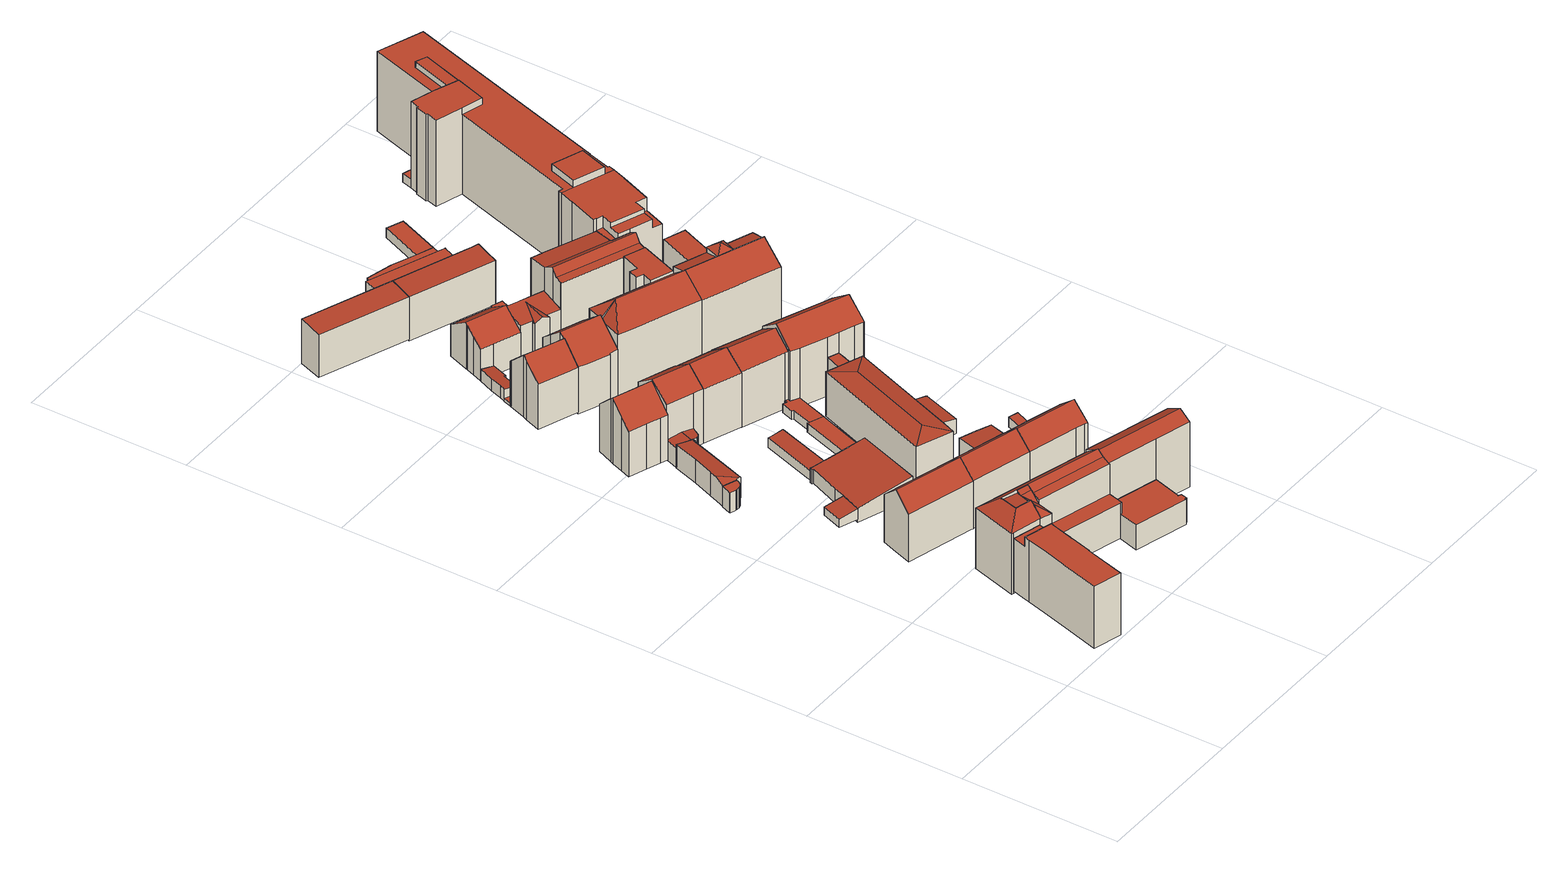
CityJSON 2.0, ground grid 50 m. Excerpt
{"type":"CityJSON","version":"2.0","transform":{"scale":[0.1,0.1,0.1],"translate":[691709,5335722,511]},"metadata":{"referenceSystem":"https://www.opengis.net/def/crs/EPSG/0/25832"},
"CityObjects":{
"building1":{"type":"Building","attributes":{"Gemeindeschluessel":"09162000","HoeheDach":"533.535","HoeheGrund":"512.860","Methode":"2000","NiedrigsteTraufeDesGebaeudes":"522.650","Geometrietyp2DReferenz":"3000","function":"31001_9998","roofType":"1000","measuredHeight":20.68,"storeysAboveGround":3},"geometry":[{"type":"MultiSurface","lod":"2","boundaries":[[[0,1,2,3,4,5,6]],[[7,8,9,10]],[[11,12,13,14]],[[9,15,16,17,18,19,20,10]],[[21,22,5,4]],[[7,23,24,25,26,8]],[[27,28,3,2]],[[29,30,31,32]],[[33,34,30,29]],[[35,36,37,38,39,40,41]],[[36,35,42,43]],[[44,45,34,33]],[[40,46,0,6,47,41]],[[48,32,31,43,42,25,24]],[[49,50,45,44]],[[8,26,25,42,35,41,47,6,5,22,17,16,15,9]],[[17,22,21,28,27,51,18]],[[1,0,46,40,39,38,52,11,14,53,54,49,44,33,29,32,48,24,23,7,10,20,19,18,51,27,2]],[[4,3,28,21]],[[54,55,50,49]],[[53,56,55,54]],[[14,13,56,53]],[[31,30,34,45,50,55,56,13,12,57,37,36,43]],[[52,57,12,11]],[[38,37,57,52]]],"semantics":{"surfaces":[{"type":"WallSurface"},{"type":"RoofSurface"},{"type":"GroundSurface"}],"values":[0,0,0,0,0,0,0,0,0,0,0,0,0,0,0,1,0,2,1,0,0,0,1,0,0]}}]},
"building2":{"type":"Building","attributes":{"Gemeindeschluessel":"09162000","HoeheDach":"535.279","HoeheGrund":"514.730","Methode":"1000","NiedrigsteTraufeDesGebaeudes":"530.486","Geometrietyp2DReferenz":"3000","function":"31001_1000","roofType":"3100","measuredHeight":20.55,"storeysAboveGround":5},"geometry":[{"type":"MultiSurface","lod":"2","boundaries":[[[58,59,60,61]],[[62,63,64,60,59,65,66]],[[67,65,59,58]],[[68,69,70,71,61,60,64,63]],[[72,66,65,67,73,74]],[[75,69,68,76,72,74]],[[71,70,69,75,74,73,67,58,61]],[[76,68,63,62,66,72]]],"semantics":{"surfaces":[{"type":"WallSurface"},{"type":"RoofSurface"},{"type":"GroundSurface"}],"values":[0,1,0,0,0,0,2,1]}}]},
"building3":{"type":"Building","attributes":{"Gemeindeschluessel":"09162000","HoeheDach":"518.210","HoeheGrund":"514.730","Methode":"1000","NiedrigsteTraufeDesGebaeudes":"517.417","Geometrietyp2DReferenz":"3000","function":"31001_2000","roofType":"1000","measuredHeight":3.48},"geometry":[{"type":"MultiSurface","lod":"2","boundaries":[[[77,78,79,80]],[[78,81,82,79]],[[80,79,82,83]],[[83,82,81,84]],[[80,83,84,77]],[[84,81,78,77]]],"semantics":{"surfaces":[{"type":"WallSurface"},{"type":"RoofSurface"},{"type":"GroundSurface"}],"values":[0,1,0,0,2,0]}}]},
"building4":{"type":"Building","attributes":{"Gemeindeschluessel":"09162000","HoeheDach":"521.882","HoeheGrund":"514.080","Methode":"2000","NiedrigsteTraufeDesGebaeudes":"520.760","Geometrietyp2DReferenz":"3000","function":"31001_9998","roofType":"1000","measuredHeight":7.8,"storeysAboveGround":2},"geometry":[{"type":"MultiSurface","lod":"2","boundaries":[[[85,86,87,88]],[[89,90,91,92]],[[93,94,95,96]],[[97,98,99,100]],[[101,102,103,104]],[[94,105,106,107,95]],[[108,109,110,111,112,113]],[[106,113,112,111,114,103,102,99,98,115,107]],[[116,108,113,106,105,117]],[[118,119,120,121]],[[122,110,109,108,116,117,123,124,125,85,88,126,118,121,127,128,89,92,129,130,131,97,100,101,104]],[[125,132,86,85]],[[133,120,119,134,87,86,132,135,93,96,91,90,136]],[[93,135,124,123,117,105,94]],[[122,114,111,110]],[[128,136,90,89]],[[124,135,132,125]],[[126,134,119,118]],[[100,99,102,101]],[[104,103,114,122]],[[127,133,136,128]],[[91,96,95,107,115,98,97,131,130,129,92]],[[88,87,134,126]],[[121,120,133,127]]],"semantics":{"surfaces":[{"type":"WallSurface"},{"type":"RoofSurface"},{"type":"GroundSurface"}],"values":[0,0,0,0,0,1,0,1,0,0,2,0,1,0,0,0,0,0,0,0,0,0,0,0]}}]},
"building5":{"type":"Building","attributes":{"Gemeindeschluessel":"09162000","HoeheDach":"535.961","HoeheGrund":"511.990","Methode":"2000","NiedrigsteTraufeDesGebaeudes":"523.562","Geometrietyp2DReferenz":"3000","function":"31001_9998","roofType":"2100","measuredHeight":23.97,"storeysAboveGround":3},"geometry":[{"type":"MultiSurface","lod":"2","boundaries":[[[137,138,139,140,141]],[[142,143,144]],[[140,145,146,141]],[[147,148,149,150,151]],[[152,153,154]],[[155,143,142]],[[153,152,156,157,145]],[[158,159,160,161]],[[162,163,164,165]],[[166,167,138,137]],[[152,168,156]],[[140,139,144]],[[169,170,171,172]],[[173,174,175,158,161,171,170,164,163,176]],[[146,177,166,137,141]],[[178,151,150,179]],[[180,143,155]],[[179,150,181]],[[182,183,184,185,186,187,160,159]],[[184,147,151,178,185]],[[185,178,188,186]],[[154,153,181]],[[178,179,181,153,145]],[[168,167,166,177,157,156]],[[162,165,138,167]],[[146,145,157,177]],[[173,176,189,190,149,148]],[[168,190,189,162,167]],[[140,144,143,180,191,188,178,145]],[[169,172,155,142,144,139,138,165]],[[175,182,159,158]],[[163,162,189,176]],[[149,190,168,152,154,181,150]],[[174,173,148,147,184,183]],[[161,160,187,191,180,155,172,171]],[[186,188,191,187]],[[170,169,165,164]],[[182,175,174,183]]],"semantics":{"surfaces":[{"type":"WallSurface"},{"type":"RoofSurface"},{"type":"GroundSurface"}],"values":[0,0,0,1,0,0,1,0,0,0,0,0,0,2,1,0,1,0,1,0,0,0,1,0,1,0,0,1,1,1,0,0,1,0,0,0,0,0]}}]},
"building6":{"type":"Building","attributes":{"Gemeindeschluessel":"09162000","HoeheDach":"536.390","HoeheGrund":"514.497","Methode":"2000","NiedrigsteTraufeDesGebaeudes":"529.457","Geometrietyp2DReferenz":"3000","function":"31001_1000","roofType":"3100","measuredHeight":21.89,"storeysAboveGround":5},"geometry":[{"type":"MultiSurface","lod":"2","boundaries":[[[192,193,194,195,196,197,198,199]],[[200,201,202,203]],[[204,205,206,207,208,209,200,203,210,211,212]],[[194,213,214,215,202,201,195]],[[211,214,213,212]],[[193,204,212,213,194]],[[192,205,204,193]],[[205,192,199,206]],[[207,198,197,208]],[[208,197,196,209]],[[206,199,198,207]],[[210,215,214,211]],[[200,209,196,195,201]],[[203,202,215,210]]],"semantics":{"surfaces":[{"type":"RoofSurface"},{"type":"WallSurface"},{"type":"GroundSurface"}],"values":[0,1,2,0,1,1,1,1,1,1,1,1,1,1]}}]},
"building7":{"type":"Building","attributes":{"Gemeindeschluessel":"09162000","HoeheDach":"520.906","HoeheGrund":"513.699","Methode":"1000","NiedrigsteTraufeDesGebaeudes":"518.375","Geometrietyp2DReferenz":"3000","function":"31001_9998","roofType":"9999","measuredHeight":7.21},"geometry":[{"type":"MultiSurface","lod":"2","boundaries":[[[216,217,218,219]],[[220,221,222,223]],[[224,225,226,227]],[[227,226,217,216]],[[228,229,230,231]],[[232,233,234,235,222,221,236,229,228,218,217,226,225]],[[223,222,235,237]],[[219,218,228,231]],[[238,239,237,235,234,233]],[[240,238,233,232,225,224]],[[239,238,240,224,227,216,219,231,230,241,220,223,237]],[[236,221,220,241,230,229]]],"semantics":{"surfaces":[{"type":"WallSurface"},{"type":"RoofSurface"},{"type":"GroundSurface"}],"values":[0,0,0,0,0,1,0,0,0,0,2,0]}}]},
"building8":{"type":"Building","attributes":{"Gemeindeschluessel":"09162000","HoeheDach":"535.305","HoeheGrund":"514.840","Methode":"1000","NiedrigsteTraufeDesGebaeudes":"530.552","Geometrietyp2DReferenz":"3000","function":"31001_1000","roofType":"3100","measuredHeight":20.46,"storeysAboveGround":5},"geometry":[{"type":"MultiSurface","lod":"2","boundaries":[[[242,243,244,245,246,247]],[[248,63,60,246,245,244]],[[249,243,242,247,250,251]],[[251,250,60,63]],[[243,249,248,244]],[[249,251,63,248]],[[246,60,250,247]]],"semantics":{"surfaces":[{"type":"GroundSurface"},{"type":"WallSurface"},{"type":"RoofSurface"}],"values":[0,1,1,2,1,2,1]}}]},
"building9":{"type":"Building","attributes":{"Gemeindeschluessel":"09162000","HoeheDach":"536.976","HoeheGrund":"514.230","Methode":"1000","NiedrigsteTraufeDesGebaeudes":"520.691","Geometrietyp2DReferenz":"3000","function":"31001_9998","roofType":"3100","measuredHeight":22.75,"storeysAboveGround":6},"geometry":[{"type":"MultiSurface","lod":"2","boundaries":[[[252,253,254,255]],[[256,257,258,259,260,261]],[[262,263,258,257]],[[264,265,266,267,268,269]],[[270,271,272,273]],[[258,263,254,253,274,275,265,264,259]],[[276,277,278,279,280,281]],[[255,254,263,262]],[[278,277,282,283,284,285]],[[286,284,283,287,273,272]],[[259,264,269,288,260]],[[267,266,280,279,278,285,289,290,268]],[[282,277,276,281,291,292,293,252,255,262,257,256,261,294,295,296,270,273,287,283]],[[288,269,268,290,271,270,296,295,294]],[[289,285,284,286,272,271,290]],[[293,274,253,252]],[[292,275,274,293]],[[261,260,288,294]],[[266,265,275,292,291,281,280]]],"semantics":{"surfaces":[{"type":"WallSurface"},{"type":"RoofSurface"},{"type":"GroundSurface"}],"values":[0,0,0,0,0,1,0,0,0,0,1,1,2,0,1,0,0,0,0]}}]},
"building10":{"type":"Building","attributes":{"Gemeindeschluessel":"09162000","HoeheDach":"518.136","HoeheGrund":"514.410","Methode":"1000","NiedrigsteTraufeDesGebaeudes":"517.486","Geometrietyp2DReferenz":"3000","function":"31001_2000","roofType":"1000","measuredHeight":3.73},"geometry":[{"type":"MultiSurface","lod":"2","boundaries":[[[297,298,299,300,301,302,303]],[[304,305,306,299,298,297]],[[304,297,303,307]],[[303,302,301,308,309,307]],[[305,304,307,309,308,310,306]],[[300,299,306,310,308,301]]],"semantics":{"surfaces":[{"type":"RoofSurface"},{"type":"WallSurface"},{"type":"GroundSurface"}],"values":[0,1,1,1,2,1]}}]},
"building11":{"type":"Building","attributes":{"Gemeindeschluessel":"09162000","HoeheDach":"535.326","HoeheGrund":"514.400","Methode":"1000","NiedrigsteTraufeDesGebaeudes":"529.283","Geometrietyp2DReferenz":"3000","function":"31001_9998","roofType":"3100","measuredHeight":20.93,"storeysAboveGround":4},"geometry":[{"type":"MultiSurface","lod":"2","boundaries":[[[311,312,313,314]],[[315,316,313,312,317,318,319,320,321,322]],[[314,323,324,325,326,327,328,329,330,331,332,333,334,311]],[[331,320,319,332]],[[327,335,336,328]],[[336,322,321,330,329,328]],[[326,325,337,338,335,327]],[[314,313,316,323]],[[317,312,311,334,333,318]],[[337,325,324,323,316,315]],[[330,321,320,331]],[[338,337,315,322,336,335]],[[332,319,318,333]]],"semantics":{"surfaces":[{"type":"WallSurface"},{"type":"RoofSurface"},{"type":"GroundSurface"}],"values":[0,1,2,0,0,0,0,0,0,0,0,1,0]}}]},
"building12":{"type":"Building","attributes":{"Gemeindeschluessel":"09162000","HoeheDach":"520.141","HoeheGrund":"511.850","Methode":"1000","NiedrigsteTraufeDesGebaeudes":"520.141","Geometrietyp2DReferenz":"3000","function":"31001_9998","roofType":"1000","measuredHeight":8.29,"storeysAboveGround":2},"geometry":[{"type":"MultiSurface","lod":"2","boundaries":[[[339,340,341,342]],[[343,344,345,346]],[[347,342,341,348]],[[349,350,351,352]],[[347,348,353,354]],[[355,345,344,349,352,339,342,347,354,356]],[[357,346,345,355]],[[351,350,343,346,357,358,353,348,341,340]],[[343,350,349,344]],[[351,340,339,352]],[[356,354,353,358]],[[357,355,356,358]]],"semantics":{"surfaces":[{"type":"WallSurface"},{"type":"RoofSurface"},{"type":"GroundSurface"}],"values":[0,0,0,0,0,1,0,2,0,0,0,0]}}]},
"building13":{"type":"Building","attributes":{"Gemeindeschluessel":"09162000","HoeheDach":"518.383","HoeheGrund":"514.400","Methode":"2000","NiedrigsteTraufeDesGebaeudes":"515.320","Geometrietyp2DReferenz":"3000","function":"31001_2000","roofType":"1000","measuredHeight":3.98},"geometry":[{"type":"MultiSurface","lod":"2","boundaries":[[[359,360,361,362,363,364,332]],[[365,366,367,368]],[[369,370,371,372]],[[373,374,360,359]],[[333,373,359,332]],[[375,376,377,378,367,366,371,370,362,361]],[[379,376,375,380]],[[374,373,333,380,375]],[[372,371,366,365]],[[381,378,377,382]],[[381,382,379,380,333,332,364,363,369,372,365,368]],[[363,362,370,369]],[[382,377,376,379]],[[374,375,361,360]],[[368,367,378,381]]],"semantics":{"surfaces":[{"type":"WallSurface"},{"type":"RoofSurface"},{"type":"GroundSurface"}],"values":[0,0,0,1,0,1,0,0,0,0,2,0,0,0,0]}}]},
"building14":{"type":"Building","attributes":{"Gemeindeschluessel":"09162000","HoeheDach":"537.024","HoeheGrund":"514.270","Methode":"1000","NiedrigsteTraufeDesGebaeudes":"532.268","Geometrietyp2DReferenz":"3000","function":"31001_1000","roofType":"3100","measuredHeight":22.75,"storeysAboveGround":6},"geometry":[{"type":"MultiSurface","lod":"2","boundaries":[[[383,384,385,386,387,388,389,390,391]],[[389,392,393,390]],[[390,393,394,391]],[[395,396,397,285,398]],[[397,399,394,393,392,285]],[[396,385,384,383,391,394,399,397]],[[386,385,396,395,398,387]],[[398,285,392,389,388,387]]],"semantics":{"surfaces":[{"type":"GroundSurface"},{"type":"WallSurface"},{"type":"RoofSurface"}],"values":[0,1,1,2,2,1,1,1]}}]},
"building15":{"type":"Building","attributes":{"Gemeindeschluessel":"09162000","HoeheDach":"517.020","HoeheGrund":"514.111","Methode":"1000","NiedrigsteTraufeDesGebaeudes":"517.020","Geometrietyp2DReferenz":"3000","function":"31001_2000","roofType":"1000","measuredHeight":2.91},"geometry":[{"type":"MultiSurface","lod":"2","boundaries":[[[400,401,402,403,404,405]],[[405,404,403,406,407,408]],[[403,402,409,406]],[[400,405,408,410]],[[411,407,406,409]],[[401,400,410,411,409,402]],[[410,408,407,411]]],"semantics":{"surfaces":[{"type":"WallSurface"},{"type":"RoofSurface"},{"type":"GroundSurface"}],"values":[0,1,0,0,0,2,0]}}]},
"building16":{"type":"Building","attributes":{"Gemeindeschluessel":"09162000","HoeheDach":"528.716","HoeheGrund":"513.810","Methode":"1000","NiedrigsteTraufeDesGebaeudes":"527.994","Geometrietyp2DReferenz":"3000","function":"31001_1000","roofType":"1000","measuredHeight":14.91,"storeysAboveGround":4},"geometry":[{"type":"MultiSurface","lod":"2","boundaries":[[[412,413,414,415]],[[412,415,416,417]],[[415,414,418,416]],[[417,419,413,412]],[[416,418,419,417]],[[419,418,414,413]]],"semantics":{"surfaces":[{"type":"WallSurface"},{"type":"GroundSurface"},{"type":"RoofSurface"}],"values":[0,1,0,0,0,2]}}]},
"building17":{"type":"Building","attributes":{"Gemeindeschluessel":"09162000","HoeheDach":"535.256","HoeheGrund":"514.835","Methode":"2000","NiedrigsteTraufeDesGebaeudes":"530.477","Geometrietyp2DReferenz":"3000","function":"31001_1000","roofType":"3100","measuredHeight":20.42,"storeysAboveGround":5},"geometry":[{"type":"MultiSurface","lod":"2","boundaries":[[[420,421,422,423]],[[424,425,426,427]],[[428,422,421,429,430,249]],[[431,432,433,434]],[[243,249,430,435,247]],[[434,433,436,437]],[[438,439,432,431]],[[427,426,429,421,420]],[[440,441,425,424]],[[437,436,441,440]],[[243,247,442,438,431,434,437,440,424,427,420,423,443]],[[423,422,428,443]],[[443,428,249,243]],[[247,435,444,442]],[[442,444,439,438]],[[429,426,425,441,436,433,432,439,444,435,430]]],"semantics":{"surfaces":[{"type":"WallSurface"},{"type":"RoofSurface"},{"type":"GroundSurface"}],"values":[0,0,1,0,0,0,0,0,0,0,2,0,0,0,0,1]}}]},
"building18":{"type":"Building","attributes":{"Gemeindeschluessel":"09162000","HoeheDach":"536.343","HoeheGrund":"513.860","Methode":"1000","NiedrigsteTraufeDesGebaeudes":"529.410","Geometrietyp2DReferenz":"3000","function":"31001_1000","roofType":"3100","measuredHeight":22.48,"storeysAboveGround":4},"geometry":[{"type":"MultiSurface","lod":"2","boundaries":[[[445,446,447,448]],[[449,450,451,452]],[[453,454,455,456]],[[457,458,455,454,447,446,459,450]],[[460,461,462,463,457,450,449,464]],[[448,447,454,453]],[[465,464,449,452]],[[456,466,467,468,469,470,471,465,452,451,472,445,448,453]],[[463,468,467,466,458,457]],[[471,470,461,460,464,465]],[[456,455,458,466]],[[468,463,462,469]],[[469,462,461,470]],[[451,450,459,472]],[[472,459,446,445]]],"semantics":{"surfaces":[{"type":"WallSurface"},{"type":"RoofSurface"},{"type":"GroundSurface"}],"values":[0,0,0,1,1,0,0,2,0,0,0,0,0,0,0]}}]},
"building19":{"type":"Building","attributes":{"Gemeindeschluessel":"09162000","HoeheDach":"535.820","HoeheGrund":"512.030","Methode":"2000","NiedrigsteTraufeDesGebaeudes":"532.948","Geometrietyp2DReferenz":"3000","function":"31001_9998","roofType":"3100","measuredHeight":23.79,"storeysAboveGround":3},"geometry":[{"type":"MultiSurface","lod":"2","boundaries":[[[473,474,475,476,477,478]],[[479,480,481,482,483,173]],[[474,473,484,485]],[[475,474,485,173,483,482,476]],[[478,477,481,480]],[[484,473,478,480,479]],[[482,481,477,476]],[[485,484,479,173]]],"semantics":{"surfaces":[{"type":"WallSurface"},{"type":"GroundSurface"},{"type":"RoofSurface"}],"values":[0,0,0,1,2,2,0,0]}}]},
"building20":{"type":"Building","attributes":{"Gemeindeschluessel":"09162000","HoeheDach":"527.832","HoeheGrund":"512.110","Methode":"1000","NiedrigsteTraufeDesGebaeudes":"526.784","Geometrietyp2DReferenz":"3000","function":"31001_9998","roofType":"3200","measuredHeight":15.72,"storeysAboveGround":4},"geometry":[{"type":"MultiSurface","lod":"2","boundaries":[[[486,487,488,489]],[[490,486,489]],[[490,491,492,493,487,486]],[[494,488,495,496]],[[497,498,499,493,492,491]],[[500,493,499,501,496,495]],[[498,497,502,503,494,496,501,499]],[[489,488,494,503]],[[502,497,491,490,489,503]],[[487,493,500,495,488]]],"semantics":{"surfaces":[{"type":"RoofSurface"},{"type":"WallSurface"},{"type":"GroundSurface"}],"values":[0,0,0,1,1,1,2,1,1,0]}}]},
"building21":{"type":"Building","attributes":{"Gemeindeschluessel":"09162000","HoeheDach":"519.559","HoeheGrund":"513.862","Methode":"1000","NiedrigsteTraufeDesGebaeudes":"518.505","Geometrietyp2DReferenz":"3000","function":"31001_1000","roofType":"1000","measuredHeight":5.7},"geometry":[{"type":"MultiSurface","lod":"2","boundaries":[[[504,505,506,507,508,509]],[[510,511,512,513]],[[506,505,511,510]],[[514,515,516,517]],[[518,519,520,521]],[[522,523,519,518]],[[524,521,520,525,526,527]],[[528,529,523,522]],[[513,514,517,530,531,528,522,518,521,524,527,508,507,506,510]],[[530,532,533,531]],[[531,533,529,528]],[[527,526,509,508]],[[525,520,519,523,529,533,532,516,515,512,511,505,504,509,526]],[[513,512,515,514]],[[517,516,532,530]]],"semantics":{"surfaces":[{"type":"WallSurface"},{"type":"GroundSurface"},{"type":"RoofSurface"}],"values":[0,0,0,0,0,0,0,0,1,0,0,0,2,0,0]}}]},
"building22":{"type":"Building","attributes":{"Gemeindeschluessel":"09162000","HoeheDach":"529.788","HoeheGrund":"514.460","Methode":"1000","NiedrigsteTraufeDesGebaeudes":"524.974","Geometrietyp2DReferenz":"3000","function":"31001_9998","roofType":"3100","measuredHeight":15.33,"storeysAboveGround":3},"geometry":[{"type":"MultiSurface","lod":"2","boundaries":[[[534,535,536,537]],[[538,539,540,541,542,543,544,536,535]],[[543,542,545,546,547,548]],[[537,536,544,549]],[[550,539,538,551]],[[546,545,552,553]],[[554,555,550,551,534,537,549,548,547,546,553]],[[551,538,535,534]],[[549,544,543,548]],[[541,552,545,542]],[[540,555,554,553,552,541]],[[555,540,539,550]]],"semantics":{"surfaces":[{"type":"WallSurface"},{"type":"RoofSurface"},{"type":"GroundSurface"}],"values":[0,1,0,0,0,0,2,0,0,1,0,0]}}]},
"building23":{"type":"Building","attributes":{"Gemeindeschluessel":"09162000","HoeheDach":"516.857","HoeheGrund":"514.144","Methode":"1000","NiedrigsteTraufeDesGebaeudes":"516.857","Geometrietyp2DReferenz":"3000","function":"31001_2000","roofType":"1000","measuredHeight":2.71},"geometry":[{"type":"MultiSurface","lod":"2","boundaries":[[[556,557,558,559]],[[560,561,562,563,564,565,566,558,557,567,568]],[[569,561,560,402]],[[570,567,557,556]],[[559,558,566,571]],[[571,566,565,572]],[[573,574,575,564,563,562]],[[402,560,568,409]],[[572,565,564,575]],[[409,568,567,570]],[[573,562,561,569]],[[402,409,570,556,559,571,572,575,574,573,569]]],"semantics":{"surfaces":[{"type":"WallSurface"},{"type":"RoofSurface"},{"type":"GroundSurface"}],"values":[0,1,0,0,0,0,0,0,0,0,0,2]}}]},
"building24":{"type":"Building","attributes":{"Gemeindeschluessel":"09162000","HoeheDach":"536.920","HoeheGrund":"514.060","Methode":"2000","NiedrigsteTraufeDesGebaeudes":"532.535","Geometrietyp2DReferenz":"3000","function":"31001_9998","roofType":"3100","measuredHeight":22.86,"storeysAboveGround":6},"geometry":[{"type":"MultiSurface","lod":"2","boundaries":[[[576,577,578,579,580]],[[572,576,580,581]],[[582,583,584,585]],[[585,586,587,575,572,581,588,589,590,582]],[[575,577,576,572]],[[577,575,587,586,585,584,591,578]],[[592,583,582,590,589,593]],[[578,591,584,583,592,593,579]],[[580,579,593,589,588,581]]],"semantics":{"surfaces":[{"type":"RoofSurface"},{"type":"WallSurface"},{"type":"GroundSurface"}],"values":[0,1,1,2,1,1,1,0,1]}}]},
"building25":{"type":"Building","attributes":{"Gemeindeschluessel":"09162000","HoeheDach":"516.930","HoeheGrund":"513.669","Methode":"2000","NiedrigsteTraufeDesGebaeudes":"516.930","Geometrietyp2DReferenz":"3000","function":"31001_2000","roofType":"1000","measuredHeight":3.26},"geometry":[{"type":"MultiSurface","lod":"2","boundaries":[[[594,595,596,597]],[[598,599,600,601]],[[602,603,599,598]],[[597,596,603,602]],[[602,598,601,594,597]],[[596,595,600,599,603]],[[601,600,595,594]]],"semantics":{"surfaces":[{"type":"WallSurface"},{"type":"GroundSurface"},{"type":"RoofSurface"}],"values":[0,0,0,0,1,2,0]}}]},
"building26":{"type":"Building","attributes":{"Gemeindeschluessel":"09162000","HoeheDach":"518.904","HoeheGrund":"512.680","Methode":"1000","NiedrigsteTraufeDesGebaeudes":"517.640","Geometrietyp2DReferenz":"3000","function":"31001_2000","roofType":"2100","measuredHeight":6.22},"geometry":[{"type":"MultiSurface","lod":"2","boundaries":[[[604,605,606,607]],[[608,609,610,611]],[[612,613,606,605,614,615,616,610,609]],[[611,610,616,617]],[[618,614,605,604]],[[619,612,609,608]],[[607,606,613,620]],[[620,613,612,619]],[[621,615,614,618]],[[617,616,615,621]],[[608,611,617,621,618,604,607,620,619]]],"semantics":{"surfaces":[{"type":"WallSurface"},{"type":"RoofSurface"},{"type":"GroundSurface"}],"values":[0,0,1,0,0,0,0,0,0,0,2]}}]},
"building27":{"type":"Building","attributes":{"Gemeindeschluessel":"09162000","HoeheDach":"528.490","HoeheGrund":"513.610","Methode":"2000","NiedrigsteTraufeDesGebaeudes":"518.715","Geometrietyp2DReferenz":"3000","function":"31001_1000","roofType":"2100","measuredHeight":14.88,"storeysAboveGround":3},"geometry":[{"type":"MultiSurface","lod":"2","boundaries":[[[622,623,624,625]],[[626,627,628,629,630,631]],[[632,633,634,635]],[[630,636,637,638,639,631]],[[640,641,642,643,644,645]],[[628,646,647,648,629]],[[649,650,641,640,645,651]],[[652,653,635,634,654,647,646,655]],[[656,657,658,659,660,661]],[[662,637,636,648,647,654,634,633,663,664,665,666,667,668,624,623]],[[667,666,665,664,669,670,671,672,656,661,668]],[[671,670,669,650,649,651,657,672]],[[655,646,628,627]],[[673,674,675,632,635,653,652,655,627,626,631,639,638,676,622,625,677,678,679,680,681]],[[651,645,644,659,658,657]],[[659,644,643,642,681,680,679,678,660]],[[676,638,637,662,623,622]],[[656,672,657]],[[632,675,674,673,681,642,641,650,669,664,663,633]],[[624,668,661,660,678,677,625]],[[629,648,636,630]]],"semantics":{"surfaces":[{"type":"WallSurface"},{"type":"RoofSurface"},{"type":"GroundSurface"}],"values":[0,0,0,0,1,1,0,0,1,1,0,1,0,2,0,0,0,0,0,0,1]}}]},
"building28":{"type":"Building","attributes":{"Gemeindeschluessel":"09162000","HoeheDach":"518.073","HoeheGrund":"514.760","Methode":"1000","NiedrigsteTraufeDesGebaeudes":"516.874","Geometrietyp2DReferenz":"3000","function":"31001_2000","roofType":"2100","measuredHeight":3.31},"geometry":[{"type":"MultiSurface","lod":"2","boundaries":[[[682,683,684,685]],[[683,686,687,684]],[[682,688,686,683]],[[689,687,686,688]],[[685,689,688,682]],[[684,687,689,685]]],"semantics":{"surfaces":[{"type":"GroundSurface"},{"type":"WallSurface"},{"type":"RoofSurface"}],"values":[0,1,1,2,1,1]}}]},
"building29":{"type":"Building","attributes":{"Gemeindeschluessel":"09162000","HoeheDach":"526.586","HoeheGrund":"513.714","Methode":"1000","NiedrigsteTraufeDesGebaeudes":"526.586","Geometrietyp2DReferenz":"3000","function":"31001_9998","roofType":"1000","measuredHeight":12.87},"geometry":[{"type":"MultiSurface","lod":"2","boundaries":[[[690,691,692,693]],[[694,695,691,690]],[[696,697,698,694,690,693]],[[697,696,693,692,699,700]],[[698,697,700,701,695,694]],[[701,700,699,692,691,695]]],"semantics":{"surfaces":[{"type":"WallSurface"},{"type":"GroundSurface"},{"type":"RoofSurface"}],"values":[0,0,1,0,0,2]}}]},
"building30":{"type":"Building","attributes":{"Gemeindeschluessel":"09162000","HoeheDach":"539.830","HoeheGrund":"513.230","Methode":"2000","NiedrigsteTraufeDesGebaeudes":"534.564","Geometrietyp2DReferenz":"3000","function":"31001_9998","roofType":"3100","measuredHeight":26.6,"storeysAboveGround":5},"geometry":[{"type":"MultiSurface","lod":"2","boundaries":[[[702,703,704,705]],[[706,707,708,709,710,711,712]],[[713,714,715,716,717,712,711,710,718,719,720,721,722,723,724,702,705,725]],[[726,727,728,729,704,703,730,731]],[[722,726,731,723]],[[732,707,706]],[[733,734,735,736,737,732,706]],[[738,728,727,739]],[[732,737,736,738,739,740,741,742]],[[741,740,739,721,720,719,718,742]],[[723,731,730,724]],[[732,742,709,708]],[[739,727,726,722,721]],[[738,713,725,729,728]],[[732,708,707]],[[735,715,714,713,738,736]],[[710,709,742,718]],[[724,730,703,702]],[[705,704,729,725]],[[717,716,715,735,734,733,706,712]]],"semantics":{"surfaces":[{"type":"WallSurface"},{"type":"GroundSurface"},{"type":"RoofSurface"}],"values":[0,0,1,2,0,2,2,0,2,0,0,2,0,0,0,0,0,0,0,0]}}]},
"building31":{"type":"Building","attributes":{"Gemeindeschluessel":"09162000","HoeheDach":"538.520","HoeheGrund":"513.793","Methode":"2000","NiedrigsteTraufeDesGebaeudes":"533.055","Geometrietyp2DReferenz":"3000","function":"31001_9998","roofType":"3100","measuredHeight":24.73,"storeysAboveGround":7},"geometry":[{"type":"MultiSurface","lod":"2","boundaries":[[[743,744,745,746]],[[747,748,749,743,746,750,751,752,753,754,755,756,757,758,759]],[[760,761,762,763,764,765,766,767,768,769]],[[749,770,744,743]],[[771,752,751,772]],[[766,747,759,767]],[[746,745,773,750]],[[758,768,767,759]],[[748,774,770,749]],[[764,763,754,753,775]],[[750,773,772,751]],[[756,760,769,757]],[[757,769,768,758]],[[760,756,755,761]],[[771,772,773,745,744,770,774,765,764,775]],[[752,771,775,753]],[[762,761,755]],[[748,747,766,765,774]],[[754,763,762,755]]],"semantics":{"surfaces":[{"type":"WallSurface"},{"type":"GroundSurface"},{"type":"RoofSurface"}],"values":[0,1,2,0,0,0,0,0,0,0,0,0,0,0,2,0,0,0,0]}}]},
"building32":{"type":"Building","attributes":{"Gemeindeschluessel":"09162000","HoeheDach":"528.711","HoeheGrund":"513.300","Methode":"1000","NiedrigsteTraufeDesGebaeudes":"528.012","Geometrietyp2DReferenz":"3000","function":"31001_1000","roofType":"1000","measuredHeight":15.41,"storeysAboveGround":4},"geometry":[{"type":"MultiSurface","lod":"2","boundaries":[[[776,777,778,779]],[[780,781,782,783]],[[779,778,419,784]],[[785,781,780,786,787,788]],[[776,789,783,782,790,777]],[[778,777,790,782,781,785,788,418,419]],[[791,418,788,787]],[[784,419,418,791]],[[789,776,779,784,791,787,786,780,783]]],"semantics":{"surfaces":[{"type":"WallSurface"},{"type":"RoofSurface"},{"type":"GroundSurface"}],"values":[0,0,0,0,0,1,0,0,2]}}]},
"building33":{"type":"Building","attributes":{"Gemeindeschluessel":"09162000","HoeheDach":"520.235","HoeheGrund":"513.880","Methode":"1000","NiedrigsteTraufeDesGebaeudes":"520.235","Geometrietyp2DReferenz":"3000","function":"31001_9998","roofType":"1000","measuredHeight":6.36,"storeysAboveGround":1},"geometry":[{"type":"MultiSurface","lod":"2","boundaries":[[[792,793,794,795,796,797,798,799,800]],[[796,795,801,802,803,797]],[[804,805,806,807,808,809,803,802,801]],[[800,799,798,809,808,807]],[[809,798,797,803]],[[806,805,793,792,800,807]],[[805,804,801,795,794,793]]],"semantics":{"surfaces":[{"type":"RoofSurface"},{"type":"WallSurface"},{"type":"GroundSurface"}],"values":[0,1,2,1,1,1,1]}}]},
"building34":{"type":"Building","attributes":{"Gemeindeschluessel":"09162000","HoeheDach":"538.810","HoeheGrund":"513.274","Methode":"2000","NiedrigsteTraufeDesGebaeudes":"535.726","Geometrietyp2DReferenz":"3000","function":"31001_9998","roofType":"1000","measuredHeight":25.54,"storeysAboveGround":5},"geometry":[{"type":"MultiSurface","lod":"2","boundaries":[[[810,811,812,813]],[[814,815,816,817]],[[818,819,820,821,822]],[[823,824,825,826]],[[827,828,829,830]],[[831,832,824,823]],[[830,829,811,810]],[[833,812,811,829,821,820,834]],[[829,828,835,825,824,832,822,821]],[[836,837,838,839]],[[814,817,836,839,819,818,831,823,826,840,827,830,810,813]],[[814,813,812,833,841,815]],[[818,822,832,831]],[[816,815,841,842,838,837]],[[840,835,828,827]],[[841,833,834,842]],[[819,839,838,842,834,820]],[[817,816,837,836]],[[826,825,835,840]]],"semantics":{"surfaces":[{"type":"WallSurface"},{"type":"RoofSurface"},{"type":"GroundSurface"}],"values":[0,0,0,0,0,0,0,1,1,0,2,0,0,1,0,1,0,0,0]}}]},
"building35":{"type":"Building","attributes":{"Gemeindeschluessel":"09162000","HoeheDach":"516.991","HoeheGrund":"513.760","Methode":"1000","NiedrigsteTraufeDesGebaeudes":"516.991","Geometrietyp2DReferenz":"3000","function":"31001_9998","roofType":"1000","measuredHeight":3.23,"storeysAboveGround":1},"geometry":[{"type":"MultiSurface","lod":"2","boundaries":[[[843,844,845,846,847,848,849,850,851]],[[848,852,853,849]],[[854,855,856,857,858,853,852,859,860]],[[843,856,855,844]],[[860,859,852,848,847,846]],[[851,857,856,843]],[[850,858,857,851]],[[849,853,858,850]],[[845,844,855,854,860,846]]],"semantics":{"surfaces":[{"type":"GroundSurface"},{"type":"WallSurface"},{"type":"RoofSurface"}],"values":[0,1,2,1,1,1,1,1,1]}}]},
"building36":{"type":"Building","attributes":{"Gemeindeschluessel":"09162000","HoeheDach":"517.522","HoeheGrund":"513.430","Methode":"1000","NiedrigsteTraufeDesGebaeudes":"517.522","Geometrietyp2DReferenz":"3000","function":"31001_2000","roofType":"1000","measuredHeight":4.09},"geometry":[{"type":"MultiSurface","lod":"2","boundaries":[[[861,862,863,864,865,866]],[[867,862,861,868]],[[869,864,863,870]],[[871,865,864,869]],[[872,871,869,870,867,868]],[[870,863,862,867]],[[872,866,865,871]],[[868,861,866,872]]],"semantics":{"surfaces":[{"type":"RoofSurface"},{"type":"WallSurface"},{"type":"GroundSurface"}],"values":[0,1,1,1,2,1,1,1]}}]},
"building37":{"type":"Building","attributes":{"Gemeindeschluessel":"09162000","HoeheDach":"541.430","HoeheGrund":"513.690","Methode":"2000","NiedrigsteTraufeDesGebaeudes":"534.453","Geometrietyp2DReferenz":"3000","function":"31001_9998","roofType":"2100","measuredHeight":27.74,"storeysAboveGround":5},"geometry":[{"type":"MultiSurface","lod":"2","boundaries":[[[873,874,875,876]],[[877,878,879,880,881,882]],[[883,884,885,886]],[[887,888,889,882,881,890,891]],[[875,883,886]],[[892,874,873,893,894,895,896,897,898]],[[899,900,901,902,876,875,886,903,889,888]],[[879,878,904,905]],[[906,907,908,894,893,902,901]],[[908,907,909,910,891,890,881,880,879,905,911,912,897,896,895,894]],[[903,886,885,913]],[[914,915,906,901,900,899,888,887]],[[903,913,904,878,877,882,889]],[[883,892,898,884]],[[875,874,892,883]],[[910,909,907,906,915,914,887,891]],[[902,893,873,876]],[[913,885,884,898,897,912,911,905,904]]],"semantics":{"surfaces":[{"type":"WallSurface"},{"type":"RoofSurface"},{"type":"GroundSurface"}],"values":[0,0,1,0,1,0,0,0,0,2,0,1,1,1,1,0,1,0]}}]},
"building38":{"type":"Building","attributes":{"Gemeindeschluessel":"09162000","HoeheDach":"516.100","HoeheGrund":"513.580","Methode":"2000","NiedrigsteTraufeDesGebaeudes":"516.100","Geometrietyp2DReferenz":"3000","function":"31001_2000","roofType":"1000","measuredHeight":2.52},"geometry":[{"type":"MultiSurface","lod":"2","boundaries":[[[916,917,918,919]],[[918,917,920,921]],[[922,921,920,923]],[[919,918,921,922]],[[923,920,917,916]],[[922,923,916,919]]],"semantics":{"surfaces":[{"type":"WallSurface"},{"type":"RoofSurface"},{"type":"GroundSurface"}],"values":[0,1,0,0,0,2]}}]},
"building39":{"type":"Building","attributes":{"Gemeindeschluessel":"09162000","HoeheDach":"536.330","HoeheGrund":"513.960","Methode":"1000","NiedrigsteTraufeDesGebaeudes":"536.330","Geometrietyp2DReferenz":"3000","function":"31001_9998","roofType":"1000","measuredHeight":22.37},"geometry":[{"type":"MultiSurface","lod":"2","boundaries":[[[924,925,926,927]],[[927,926,928,929]],[[930,931,932,928,926,925]],[[924,927,929,933,934,935]],[[934,933,929,928,932,931]],[[934,931,930,935]],[[935,930,925,924]]],"semantics":{"surfaces":[{"type":"WallSurface"},{"type":"RoofSurface"},{"type":"GroundSurface"}],"values":[0,0,1,2,0,0,0]}}]},
"building40":{"type":"Building","attributes":{"Gemeindeschluessel":"09162000","HoeheDach":"516.973","HoeheGrund":"513.770","Methode":"1000","NiedrigsteTraufeDesGebaeudes":"516.973","Geometrietyp2DReferenz":"3000","function":"31001_9998","roofType":"1000","measuredHeight":3.2},"geometry":[{"type":"MultiSurface","lod":"2","boundaries":[[[851,850,936,937]],[[851,937,938,857]],[[938,937,936,939]],[[858,939,936,850]],[[857,938,939,858]],[[851,857,858,850]]],"semantics":{"surfaces":[{"type":"GroundSurface"},{"type":"WallSurface"},{"type":"RoofSurface"}],"values":[0,1,1,1,2,1]}}]},
"building41":{"type":"Building","attributes":{"Gemeindeschluessel":"09162000","HoeheDach":"542.217","HoeheGrund":"513.290","Methode":"2000","NiedrigsteTraufeDesGebaeudes":"516.321","Geometrietyp2DReferenz":"3000","function":"31001_1000","roofType":"1000","measuredHeight":28.93,"storeysAboveGround":7},"geometry":[{"type":"MultiSurface","lod":"2","boundaries":[[[940,941,942,943]],[[840,944,945,946]],[[947,948,949,950,951,952]],[[953,954,955,956]],[[957,940,943,958,959,960]],[[961,962,963,964]],[[965,966,967,968]],[[969,949,948,970]],[[971,972,973,974,975,976]],[[977,978,979,980]],[[981,982,983,984,985]],[[986,987,962,961]],[[988,960,959,989]],[[978,977,990,950,949,969]],[[957,991,941,940]],[[989,959,958,992]],[[975,974,993,994]],[[952,953,995,947]],[[996,992,958,943,942,997]],[[986,996,997,998,999,987]],[[1000,980,979,1001,1002]],[[988,946,945,991,957,960]],[[1000,1003,1004,1005,1006,1007,998,997,942,941,956,1008,1009,990,977,980]],[[1005,967,966,1006]],[[1010,965,968,1004,1003,1011]],[[1012,963,962,987,999,1013,1010,1011,1014,1015,1016]],[[983,1017,1018,984]],[[1007,1006,966,965,1010,1013]],[[971,976,1019,1020]],[[1021,1022,1023,1024]],[[1012,1025,964,963]],[[1026,1023,1022,1018,1017,993,974,973,995,953,956,941,991,945,944]],[[1021,1027,985,984,1018,1022]],[[1008,1028,1029,1009]],[[1030,1019,976,975,994]],[[813,1020,1019,1030,982,981]],[[951,1009,1029,954,953,952]],[[1025,1012,1016,1031]],[[972,971,1020,813,810,830,827,840,946,988,989,992,996,986,961,964,1025,1031,1032,1033,1002,1001,979,978,969,970]],[[1032,1015,1014,1033]],[[827,830,1034,1024,1023,1026]],[[827,1026,944,840]],[[956,955,1028,1008]],[[810,813,981,985,1027,1035]],[[810,1035,1034,830]],[[1030,994,993,1017,983,982]],[[1007,1013,999,998]],[[1002,1033,1014,1011,1003,1000]],[[1004,968,967,1005]],[[972,970,948,947,995,973]],[[950,990,1009,951]],[[1021,1024,1034,1035,1027]],[[954,1029,1028,955]],[[1015,1032,1031,1016]]],"semantics":{"surfaces":[{"type":"WallSurface"},{"type":"RoofSurface"},{"type":"GroundSurface"}],"values":[0,0,1,0,1,0,1,0,0,0,1,0,0,0,0,0,0,0,0,0,0,0,1,0,0,1,0,0,0,0,0,1,0,0,1,0,0,0,2,0,0,0,0,0,0,0,0,0,0,0,0,1,1,0]}}]},
"building42":{"type":"Building","attributes":{"Gemeindeschluessel":"09162000","HoeheDach":"516.148","HoeheGrund":"513.310","Methode":"1000","NiedrigsteTraufeDesGebaeudes":"516.148","Geometrietyp2DReferenz":"3000","function":"31001_2000","roofType":"1000","measuredHeight":2.84},"geometry":[{"type":"MultiSurface","lod":"2","boundaries":[[[1036,1037,1038,1001]],[[1033,1036,1001,1002]],[[1001,1038,1039,1002]],[[1002,1039,1040,1033]],[[1033,1040,1037,1036]],[[1039,1038,1037,1040]]],"semantics":{"surfaces":[{"type":"WallSurface"},{"type":"GroundSurface"},{"type":"RoofSurface"}],"values":[0,1,0,0,0,2]}}]}
},
"vertices":[
[334,261,19],[339,280,19],[352,325,19],[352,325,194],[339,280,194],[339,280,225],[334,261,225],[260,2,19],[260,2,225],[171,27,225],[171,27,19],[337,189,19],[337,189,116],[339,185,116],[339,185,19],[204,143,225],[228,228,225],[244,286,225],[244,286,19],[228,228,19],[204,143,19],[249,304,194],[249,304,225],[293,119,19],[296,129,19],[296,129,225],[293,119,225],[262,349,19],[262,349,194],[316,125,19],[316,125,116],[312,125,116],[312,125,19],[321,126,19],[321,126,116],[316,196,225],[316,196,116],[330,194,116],[330,194,19],[316,196,19],[315,197,19],[315,197,225],[297,129,225],[297,129,116],[325,129,19],[325,129,116],[317,204,19],[317,204,225],[297,129,19],[328,133,19],[328,133,116],[249,304,19],[334,192,19],[341,181,19],[341,177,19],[341,177,116],[341,181,116],[334,192,116],
[234,744,37],[234,744,195],[444,685,196],[444,685,37],[427,633,243],[428,633,243],[435,655,223],[230,745,195],[211,693,243],[230,745,37],[412,580,195],[412,580,37],[428,633,37],[435,655,37],[193,640,195],[211,693,37],[193,640,37],[409,581,37],[409,581,195],
[274,859,37],[274,859,72],[215,880,64],[215,880,37],[299,923,72],[240,944,64],[240,944,37],[299,923,37],
[161,1163,31],[161,1163,98],[156,1159,98],[156,1159,31],[114,1165,31],[114,1165,98],[125,1194,98],[125,1194,31],[169,1179,98],[169,1179,99],[126,1194,99],[126,1194,98],[148,1249,31],[148,1249,109],[172,1313,109],[172,1313,31],[200,1394,31],[200,1394,109],[254,1376,100],[254,1376,31],[170,1181,100],[181,1178,100],[140,1229,109],[185,1177,31],[197,1211,31],[248,1371,31],[248,1371,101],[197,1211,99],[185,1177,99],[252,1369,100],[140,1230,109],[181,1178,31],[170,1181,31],[143,1155,31],[143,1155,98],[137,1155,98],[137,1155,31],[252,1369,31],[169,1179,31],[168,1174,31],[165,1168,31],[150,1156,31],[130,1156,31],[113,1162,31],[126,1194,31],[140,1229,31],[140,1230,31],[165,1168,98],[130,1156,98],[150,1156,98],[168,1174,98],[113,1162,98],
[316,379,244],[316,379,250],[368,365,250],[368,365,241],[368,365,240],[365,354,240],[365,354,241],[366,355,241],[380,406,241],[380,406,240],[645,298,226],[646,303,228],[652,323,235],[414,389,235],[407,364,226],[418,403,245],[416,396,241],[416,396,240],[357,324,213],[420,410,249],[384,420,249],[397,315,10],[397,315,126],[395,313,126],[395,313,10],[298,495,212],[298,495,10],[257,351,10],[257,351,212],[331,435,244],[331,435,250],[420,410,250],[262,349,212],[262,349,10],[352,325,10],[352,325,213],[646,303,10],[632,250,10],[626,251,10],[671,391,10],[384,420,240],[407,364,212],[414,389,234],[392,314,212],[416,395,240],[626,251,126],[632,250,126],[645,298,126],[407,364,126],[401,344,126],[393,314,126],[401,344,212],[671,391,212],[658,344,250],[393,314,212],
[190,1438,185],[212,1430,185],[237,1498,254],[116,1542,254],[115,1540,251],[102,1504,215],[90,1474,185],[147,1453,185],[120,1551,35],[120,1551,246],[140,1601,194],[140,1601,35],[212,1430,35],[190,1438,35],[147,1453,35],[90,1474,35],[102,1504,35],[115,1540,35],[228,1568,35],[253,1558,35],[258,1556,35],[258,1556,196],[253,1558,196],[228,1568,195],
[313,960,27],[313,960,74],[351,1054,74],[351,1054,27],[399,1046,27],[399,1046,81],[470,1019,91],[470,1019,27],[274,859,27],[274,859,74],[299,923,74],[299,923,27],[348,1056,74],[351,1064,74],[351,1064,27],[348,1056,27],[442,799,99],[445,798,99],[488,917,99],[518,1002,98],[361,1060,75],[518,1002,27],[445,798,27],[488,917,27],[442,799,27],[361,1060,27],
[618,580,38],[603,527,38],[412,580,38],[428,633,38],[444,685,38],[634,633,38],[412,580,196],[603,527,196],[634,633,196],[618,580,243],
[273,1373,32],[273,1373,99],[268,1372,100],[268,1372,32],[247,1378,32],[254,1376,32],[254,1376,101],[247,1378,102],[200,1394,97],[200,1394,32],[264,1372,32],[264,1372,100],[261,1418,102],[296,1405,98],[296,1405,214],[261,1418,214],[214,1435,214],[214,1435,97],[258,1556,32],[258,1556,214],[345,1523,215],[345,1523,32],[277,1375,99],[281,1378,99],[309,1401,32],[328,1394,32],[328,1394,215],[309,1401,215],[297,1405,214],[297,1405,32],[349,1454,32],[371,1514,32],[371,1514,214],[349,1454,260],[352,1521,215],[352,1521,32],[212,1430,97],[331,1461,260],[236,1496,260],[296,1405,32],[281,1378,32],[277,1375,32],[212,1430,32],[214,1435,32],[236,1496,32],
[399,1046,71],[456,1223,71],[456,1224,71],[419,1237,66],[409,1240,65],[356,1080,65],[351,1064,65],[399,1046,34],[456,1223,34],[456,1224,34],[351,1064,34],[409,1240,34],[356,1080,34],[419,1237,34],
[298,1866,34],[298,1866,183],[283,1824,225],[283,1824,34],[276,1806,243],[277,1808,241],[274,1876,183],[212,1900,183],[176,1913,183],[174,1908,189],[155,1856,241],[154,1854,243],[277,1808,34],[276,1806,34],[254,1747,34],[231,1756,34],[132,1793,34],[150,1842,34],[154,1854,34],[155,1856,34],[174,1908,34],[176,1913,34],[212,1900,34],[274,1876,34],[132,1793,183],[150,1842,231],[254,1747,184],[231,1756,183],
[807,258,91],[807,258,9],[646,303,9],[646,303,91],[785,145,9],[785,145,91],[780,146,91],[780,146,9],[632,250,91],[632,250,9],[790,166,91],[790,166,9],[781,169,9],[781,169,91],[626,251,9],[626,251,91],[778,141,91],[609,188,91],[778,141,9],[609,188,9],
[176,1913,43],[185,1938,43],[185,1938,74],[186,1939,74],[186,1939,34],[185,1938,34],[224,2041,34],[224,2041,74],[264,2026,67],[264,2026,34],[192,1957,34],[192,1957,74],[205,1992,74],[205,1992,34],[212,1900,43],[222,1925,43],[222,1925,68],[228,1943,68],[241,1978,68],[246,1976,67],[228,1943,34],[222,1925,34],[246,1976,34],[241,1978,34],
[469,1423,33],[465,1411,33],[446,1350,33],[443,1351,33],[328,1394,33],[349,1454,33],[371,1514,33],[396,1504,33],[484,1472,33],[371,1514,213],[396,1504,213],[484,1472,213],[443,1351,213],[446,1350,213],[465,1411,260],[328,1394,213],[469,1423,251],
[518,1002,31],[572,1157,31],[578,1175,31],[578,1175,60],[572,1157,60],[518,1002,60],[534,1192,60],[529,1194,60],[470,1019,60],[534,1192,31],[470,1019,31],[529,1194,31],
[1,2413,28],[1,2413,170],[28,2486,177],[28,2486,28],[305,2380,28],[278,2308,28],[305,2380,177],[278,2308,170],
[798,473,38],[798,473,196],[789,476,196],[789,476,38],[817,551,38],[817,551,221],[812,528,241],[812,528,38],[760,484,197],[812,526,243],[618,579,243],[715,611,38],[715,611,195],[789,590,195],[789,590,38],[634,633,195],[819,582,195],[819,582,38],[687,618,38],[687,618,195],[825,581,38],[825,581,195],[657,627,38],[760,484,38],[657,627,195],
[312,1901,29],[312,1901,184],[341,1890,184],[341,1890,29],[277,1808,240],[283,1824,253],[283,1824,29],[277,1808,29],[434,1854,29],[434,1854,184],[423,1825,210],[423,1825,29],[405,1777,253],[405,1778,252],[298,1866,216],[280,1736,185],[351,1709,184],[352,1711,186],[376,1702,187],[254,1747,185],[254,1747,29],[405,1778,29],[405,1777,29],[376,1702,29],[352,1711,29],[351,1709,29],[280,1736,29],[298,1866,29],
[921,226,226],[921,226,10],[932,264,10],[946,314,10],[946,314,219],[932,264,248],[646,303,226],[657,341,248],[671,392,219],[671,392,10],[657,341,10],[807,258,226],[807,258,10],
[572,855,168],[674,1130,168],[638,1208,158],[494,819,158],[607,777,158],[608,777,158],[623,817,158],[751,1166,158],[638,1208,11],[675,1194,158],[675,1194,11],[608,777,11],[623,817,11],[751,1166,11],[712,1181,158],[712,1181,11],[607,777,11],[494,819,11],
[678,800,85],[732,785,80],[732,785,29],[678,800,29],[672,801,29],[672,801,86],[781,772,29],[781,772,75],[758,686,75],[758,686,29],[738,692,29],[738,692,77],[722,635,77],[722,635,29],[678,709,29],[678,709,83],[656,715,85],[656,715,29],[664,652,29],[664,652,83],[655,715,29],[655,715,85],[649,717,86],[649,717,29],[657,627,29],[657,627,83],[715,611,29],[687,618,29],[715,611,77],[687,618,80],
[224,2041,35],[224,2041,140],[235,2071,162],[235,2071,35],[264,2026,140],[347,1995,140],[371,2058,187],[371,2059,188],[247,2105,188],[247,2103,186],[244,2097,182],[271,2169,140],[271,2169,35],[247,2105,35],[247,2103,35],[244,2097,35],[347,1995,35],[264,2026,35],[395,2123,140],[395,2123,35],[371,2059,35],[371,2058,35],
[550,1259,31],[550,1259,59],[563,1297,59],[563,1297,31],[578,1175,59],[612,1275,59],[586,1288,59],[586,1289,59],[589,1297,59],[580,1301,59],[577,1292,59],[556,1256,59],[534,1192,59],[612,1275,31],[556,1256,31],[577,1292,31],[580,1301,31],[586,1288,31],[586,1289,31],[589,1297,31],
[580,1301,218],[589,1297,218],[612,1353,259],[465,1410,259],[446,1350,217],[446,1350,31],[637,1413,31],[637,1413,215],[636,1411,216],[636,1411,31],[627,1390,31],[612,1353,31],[465,1410,31],[484,1472,31],[635,1413,31],[627,1390,232],[635,1413,215],[484,1472,215],
[461,1927,27],[461,1927,59],[447,1890,59],[447,1890,27],[432,1927,27],[432,1927,59],[443,1933,59],[443,1933,27],[422,1900,27],[422,1900,59],
[798,994,17],[798,994,67],[802,993,66],[802,993,17],[700,891,17],[700,891,78],[721,952,78],[721,952,17],[760,871,66],[801,991,66],[741,1010,78],[738,1011,79],[719,953,79],[719,953,17],[741,1010,17],[760,871,17],[801,991,17],[738,1011,17],
[347,1995,26],[347,1995,161],[371,2058,173],[371,2058,26],[401,1960,26],[421,1952,26],[421,1952,161],[401,1960,173],[378,1969,159],[378,1969,26],[483,1984,26],[483,1984,168],[469,1948,161],[469,1948,26],[379,1973,159],[383,1981,161],[383,1981,26],[379,1973,26],[469,2065,77],[507,2050,77],[517,2076,77],[479,2091,77],[429,2110,77],[419,2084,77],[426,1965,161],[426,1964,161],[429,2035,173],[469,2065,128],[507,2050,128],[419,2084,128],[426,1964,26],[431,1963,26],[431,1963,161],[426,1965,26],[409,2055,145],[410,2059,145],[419,2084,145],[429,2110,145],[395,2123,145],[375,2069,145],[381,1982,161],[495,2018,174],[497,2021,175],[458,2036,175],[434,2046,175],[409,2055,175],[375,2069,175],[497,2021,147],[458,2036,147],[434,2046,147],[409,2055,147],[507,2050,26],[497,2021,26],[495,2018,26],[381,1982,26],[375,2069,26],[395,2123,26],[429,2110,26],[479,2091,26],[517,2076,26],
[824,695,38],[840,756,38],[871,747,38],[854,687,38],[840,756,71],[871,747,71],[824,695,59],[854,687,59],
[695,1241,27],[695,1241,156],[729,1228,156],[729,1228,27],[675,1194,27],[675,1194,156],[721,1204,27],[712,1181,27],[711,1181,27],[721,1204,156],[712,1181,156],[711,1181,156],
[633,1813,22],[633,1813,252],[657,1873,252],[657,1873,22],[376,1702,236],[404,1774,236],[404,1774,244],[405,1778,244],[405,1778,22],[404,1774,22],[376,1702,22],[677,1727,22],[658,1675,22],[631,1603,22],[539,1639,22],[421,1684,22],[423,1825,22],[467,1808,22],[585,1762,22],[609,1753,22],[621,1784,22],[598,1793,22],[610,1822,22],[722,1848,22],[621,1784,252],[609,1753,252],[677,1727,252],[722,1848,252],[610,1822,252],[598,1793,252],[448,1757,288],[421,1684,236],[539,1639,236],[631,1603,236],[658,1675,288],[566,1711,288],[677,1727,244],[609,1753,244],[585,1762,244],[467,1808,244],[423,1825,244],
[776,1210,28],[776,1210,224],[730,1228,223],[730,1228,28],[828,1264,28],[806,1198,28],[803,1199,28],[695,1241,28],[612,1275,28],[586,1288,28],[589,1297,28],[636,1411,28],[638,1410,28],[786,1354,28],[824,1340,28],[849,1331,28],[851,1330,28],[786,1354,222],[638,1410,226],[638,1410,225],[636,1411,225],[611,1350,275],[828,1262,275],[828,1264,274],[851,1330,221],[849,1331,221],[824,1340,222],[803,1199,224],[586,1288,224],[612,1275,223],[695,1241,223],[806,1198,224],[589,1297,232],
[555,2244,23],[555,2244,174],[542,2208,170],[542,2208,23],[550,2288,23],[550,2288,177],[569,2282,177],[569,2282,23],[278,2308,23],[524,2298,177],[524,2298,23],[311,2378,23],[311,2378,177],[569,2281,23],[569,2281,177],[305,2380,23],
[393,2348,92],[550,2288,92],[595,2403,92],[598,2409,92],[597,2409,92],[379,2493,92],[356,2501,92],[311,2379,92],[311,2378,92],[598,2409,29],[597,2409,29],[379,2493,29],[595,2403,29],[550,2288,29],[393,2348,29],[311,2378,29],[311,2379,29],[356,2501,29],
[689,1930,23],[689,1930,263],[744,1910,262],[744,1910,23],[722,1848,23],[722,1848,249],[657,1873,249],[657,1873,23],[495,2018,23],[482,1984,23],[482,1984,277],[495,2017,255],[495,2018,255],[518,2079,23],[518,2079,247],[554,2065,247],[554,2065,23],[715,2000,23],[715,2000,248],[693,1941,255],[693,1941,23],[517,2076,23],[517,2076,248],[735,1886,278],[482,1983,278],[705,2004,248],[468,1946,23],[468,1946,249],[469,1948,250],[469,1948,23],[705,2004,23],[730,1871,253],[477,1969,253],
[610,2439,28],[598,2409,28],[382,2491,28],[379,2493,28],[387,2504,28],[407,2531,28],[490,2510,28],[566,2480,28],[618,2460,28],[407,2531,60],[490,2510,60],[382,2491,60],[598,2409,60],[610,2439,60],[618,2460,60],[566,2480,60],[387,2504,60],[379,2493,60],
[574,2237,65],[586,2271,65],[597,2267,65],[598,2271,65],[569,2282,65],[555,2244,65],[586,2271,24],[574,2237,24],[598,2271,24],[597,2267,24],[569,2282,24],[555,2244,24],
[830,1669,268],[830,1669,284],[811,1620,284],[811,1620,282],[678,1727,267],[732,1706,267],[732,1706,27],[678,1727,27],[677,1727,27],[677,1727,267],[796,1654,304],[781,1688,285],[780,1688,284],[761,1638,284],[631,1603,235],[659,1677,288],[659,1677,281],[659,1677,27],[631,1603,27],[829,1669,285],[921,1635,268],[921,1635,27],[830,1669,27],[829,1669,27],[798,1681,27],[798,1681,285],[761,1638,288],[811,1620,288],[901,1585,288],[901,1585,282],[761,1638,281],[765,1694,267],[765,1694,27],[873,1511,235],[873,1511,27],[901,1585,27],[782,1546,27],[733,1564,27],[780,1688,27],[781,1688,27],[780,1688,267],[733,1564,235],[782,1546,235],
[623,2379,26],[623,2379,51],[603,2327,51],[603,2327,26],[607,2385,51],[587,2334,51],[587,2334,26],[607,2385,26],
[732,1706,30],[732,1706,253],[779,1827,253],[779,1827,30],[845,1802,253],[845,1802,30],[765,1694,253],[798,1681,253],[829,1762,253],[829,1762,30],[798,1681,30],[765,1694,30],
[620,2613,28],[671,2593,28],[671,2593,60],[620,2613,60],
[758,2143,53],[758,2143,289],[762,2153,289],[762,2153,53],[705,2004,289],[741,2097,289],[741,2097,23],[922,2083,288],[929,2103,288],[924,2105,288],[945,2175,288],[922,2184,288],[893,2094,288],[893,2094,289],[893,2094,312],[796,2129,312],[796,2129,289],[740,2097,53],[750,2156,53],[732,2105,53],[731,2100,53],[815,2584,23],[815,2584,311],[826,2618,311],[826,2618,23],[997,2635,309],[1038,2764,309],[1003,2778,309],[962,2648,309],[924,2105,23],[929,2103,23],[846,1883,23],[906,2040,23],[906,2040,289],[868,1941,289],[868,1941,246],[846,1883,246],[1148,2851,289],[1148,2851,23],[1006,2904,23],[1006,2904,289],[744,1910,275],[812,1885,275],[823,1919,275],[720,1958,275],[706,1923,275],[900,2558,23],[900,2558,311],[731,2100,23],[732,2105,23],[945,2175,289],[740,2097,289],[750,2156,23],[834,1953,289],[834,1953,246],[922,2083,289],[775,2149,23],[775,2149,289],[900,2557,289],[900,2557,311],[932,2660,289],[942,2694,23],[932,2660,23],[926,2662,289],[962,2648,289],[1003,2778,289],[1038,2764,289],[966,2537,289],[825,2219,289],[922,2184,289],[997,2635,311],[926,2662,311],[821,2620,311],[966,2537,311],[846,2686,311],[837,2657,311],[833,2659,311],[823,1919,289],[720,1958,289],[842,1874,246],[842,1874,23],[734,1992,252],[734,1992,289],[714,1998,289],[714,1998,252],[821,2620,23],[715,2000,289],[706,1923,252],[825,2219,312],[922,2184,312],[812,1885,246],[833,2659,23],[837,2657,23],[846,2686,23],[693,1941,252],[689,1930,252],
[857,2720,23],[857,2720,51],[942,2694,51],[932,2660,51],[846,2686,51]
]}
